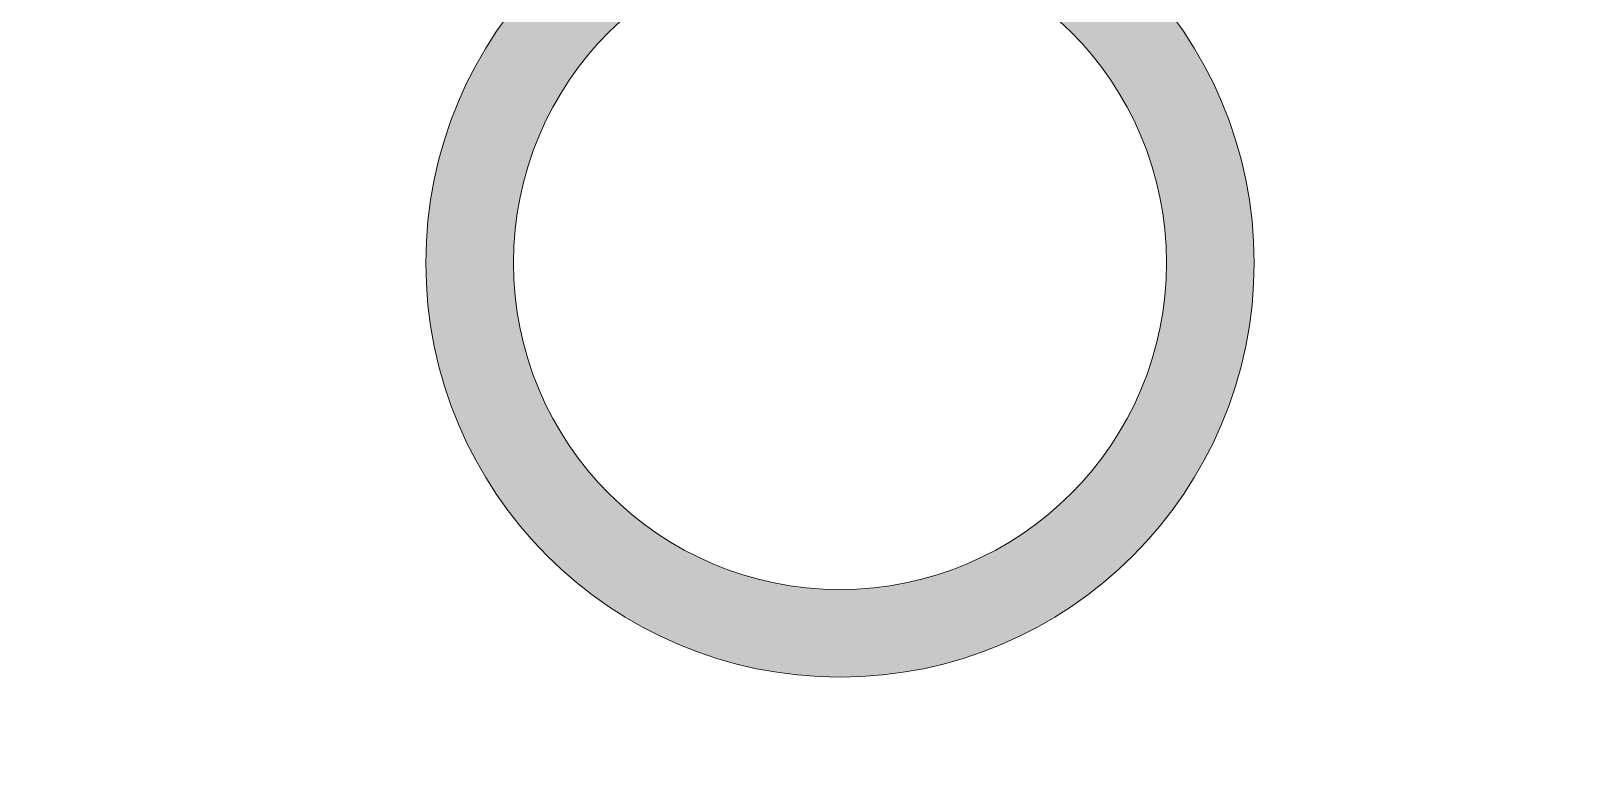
# Model space of a CAD drawing. Header units: metres. Extents: x 14 to 2416, y -346 to 476.
# Drawn here: x 145.5623 to 145.794, y -146.7953 to -146.6866 of the extents above; entities that cross this region are included whole.
import ezdxf

# ---------------------------------------------------------------- set-up
doc = ezdxf.new("R2010")
doc.units = ezdxf.units.M
doc.linetypes.add('Dash Style-2', pattern=[0.694425, 0.48607, -0.208355])
doc.layers.add('E Tuberia Emp Piso', color=24, linetype='Dash Style-2', lineweight=40)
doc.layers.add('MAVA -LUMINARIAS', color=1, linetype='Continuous', lineweight=18)
doc.layers.add('MAVA Luminarias', color=1, linetype='Continuous')

# ---------------------------------------------------------------- blocks, each defined once
blk = doc.blocks.new('downlight')
at = {"layer": 'MAVA -LUMINARIAS'}
h = blk.add_hatch(color=3, dxfattribs=at)
h.dxf.hatch_style = 1
h.paths.add_polyline_path([(-5.41605, -22.45707, 1), (-5.29166, -22.45707, 1)])
h.paths.add_polyline_path([(-5.30481, -22.45707, -1), (-5.4029, -22.45707, -1)], flags=16)
at = {"layer": 'MAVA -LUMINARIAS', "color": 3}
for radius in [0.06219, 0.04904]:
    blk.add_circle((-5.35386, -22.45707), radius, dxfattribs=at)

msp = doc.modelspace()

# ---------------------------------------------------------------- linework, layer by layer
at = {"layer": 'E Tuberia Emp Piso', "ltscale": 0.5}
msp.add_arc((140.63289, -151.94837), 6.18561, 4.916475, 61.906743, dxfattribs=at)

# ---------------------------------------------------------------- block references
at = {"layer": 'MAVA Luminarias'}
msp.add_blockref('downlight', (151.03767, -124.26435), dxfattribs=at)
msp.add_blockref('downlight', (151.03767, -124.26435), dxfattribs=at)

doc.saveas('drawing.dxf')
